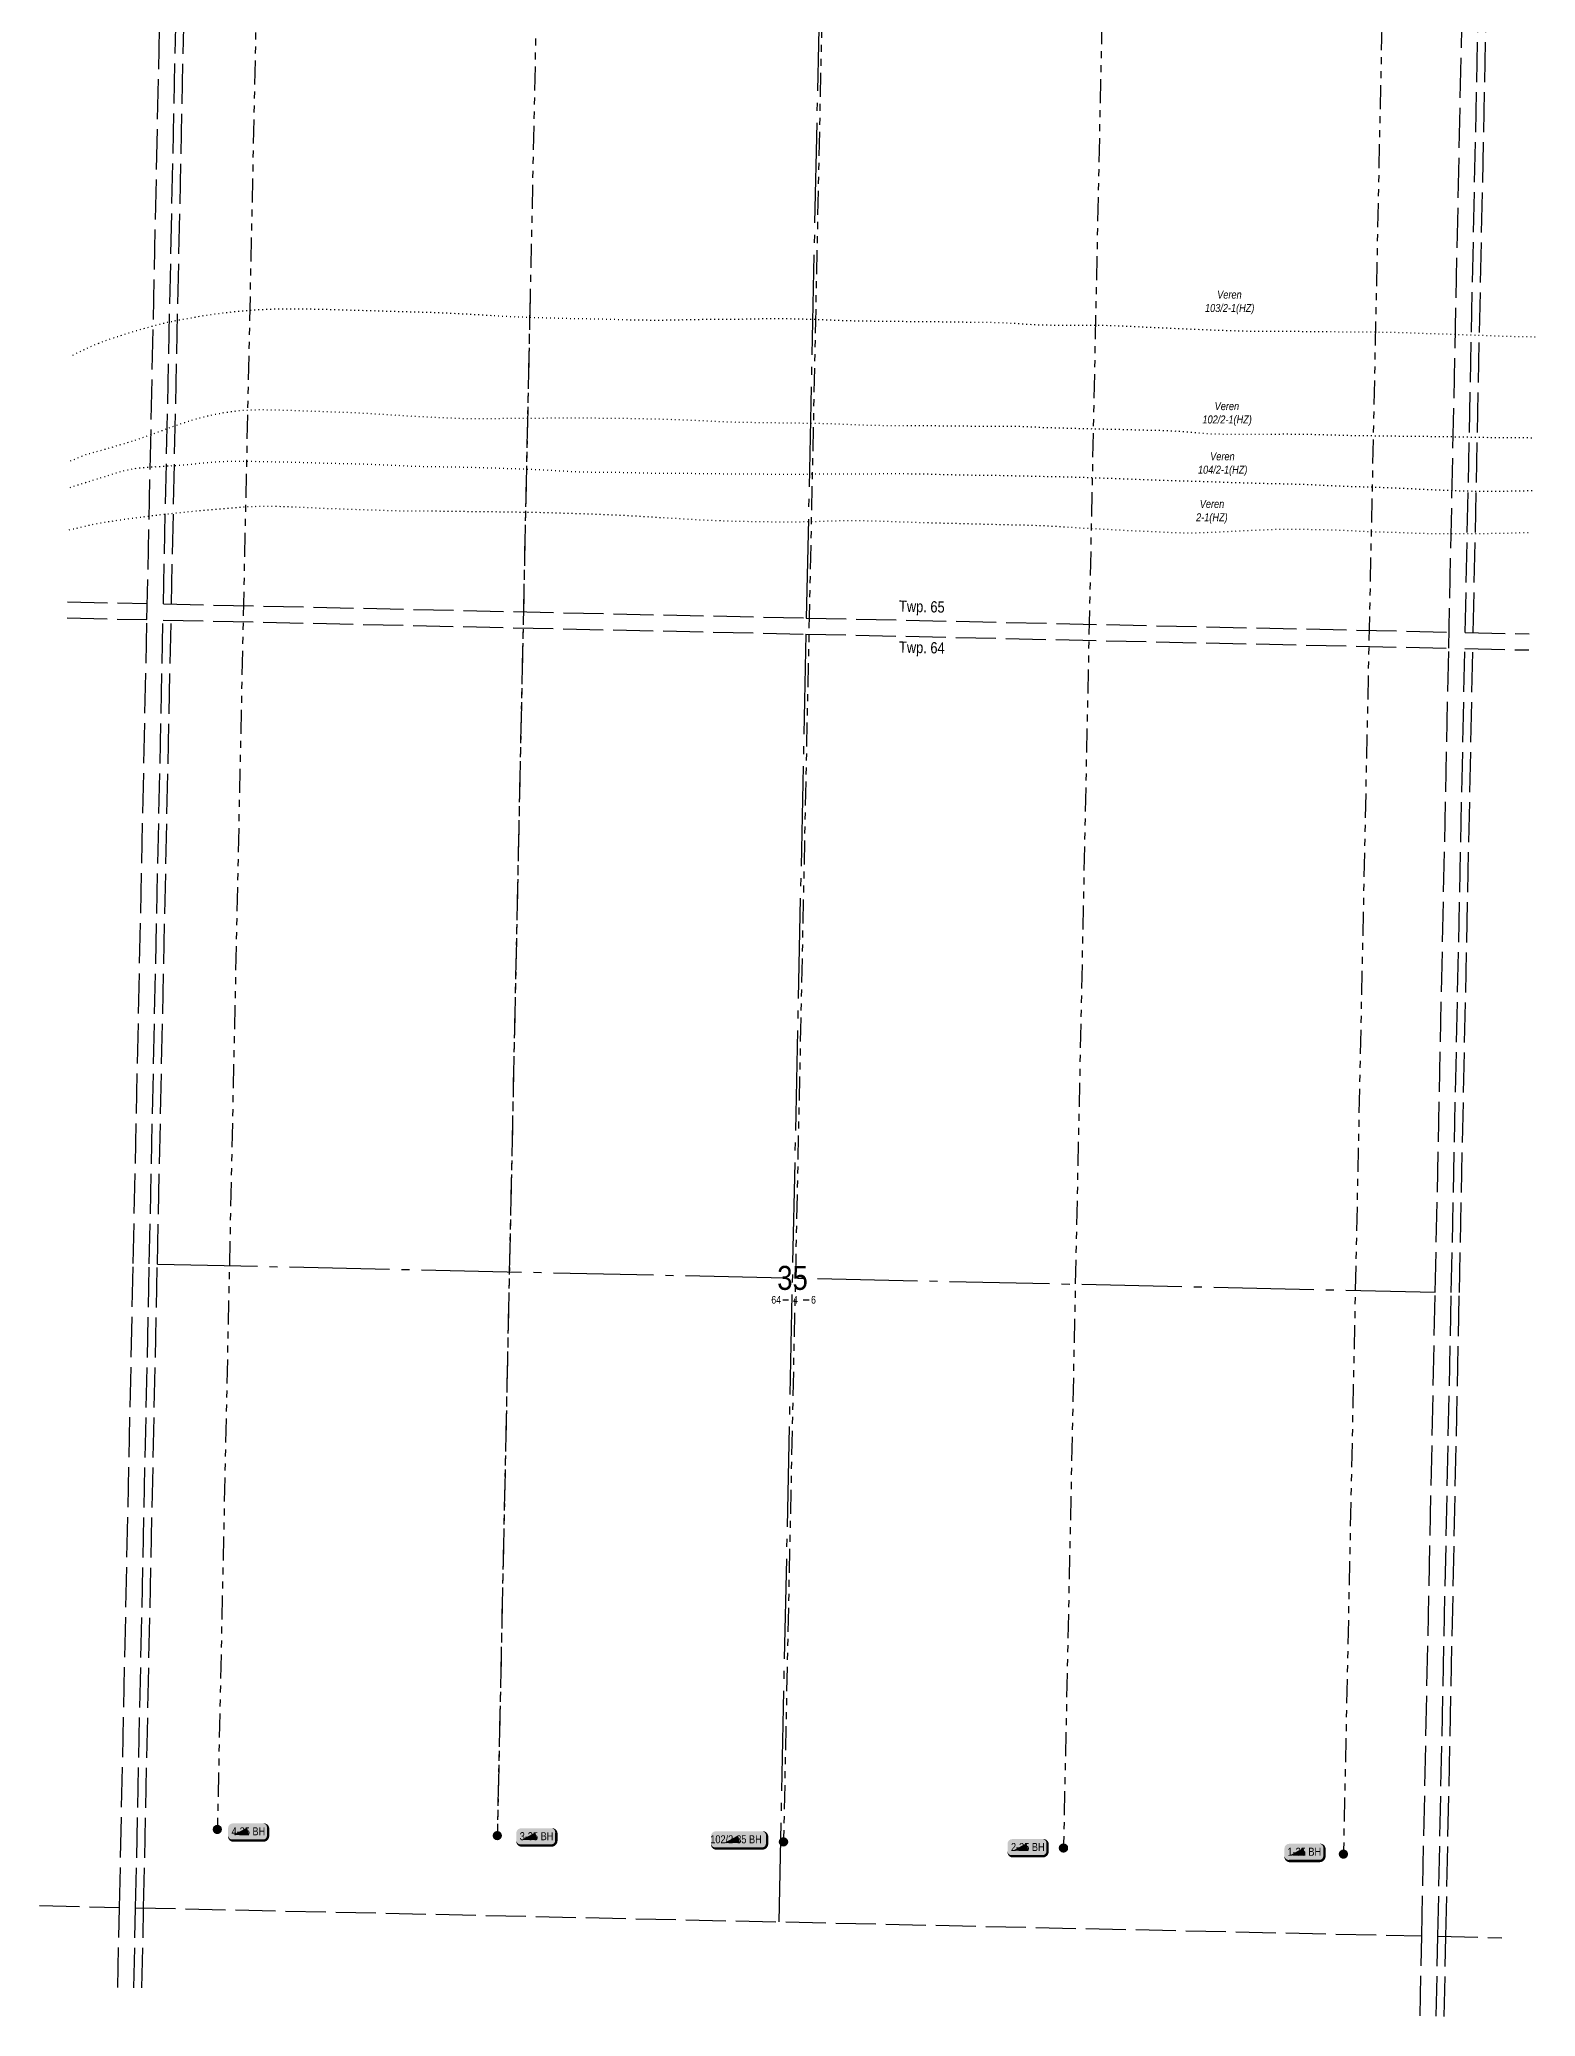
# Model space of a CAD drawing. Extents: x 393916 to 404684, y 6048329 to 6056646.
# Drawn here: x 402687 to 404556, y 6048329 to 6050798 of the extents above; entities that cross this region are included whole.
import ezdxf
from ezdxf.enums import TextEntityAlignment as Align

# ---------------------------------------------------------------- set-up
doc = ezdxf.new("R2010")
doc.units = 0
doc.header["$LTSCALE"] = 5
for name, pattern in [('foc-DOT', [1, 0.2, -0.8]), ('foc-DRILLPATH', [14.75, 6, -1.75, 1.75, -1.75, 1.75, -1.75]), ('foc-QUARTERLINE', [33, 25, -3, 2, -3]), ('foc-UNSURVEYED', [12.5, 10, -2.5])]:
    doc.linetypes.add(name, pattern=pattern)
for name, color, linetype in [('10', 1, 'Continuous'), ('9', 3, 'Continuous'), ('ABADATA-DRILL', 8, 'foc-DOT'), ('CG-NOTES', 7, 'Continuous'), ('D-TXT', 6, 'Continuous'), ('DRILL-T', 8, 'Continuous'), ('L-MON', 1, 'Continuous'), ('L-QSEC', 8, 'foc-QUARTERLINE'), ('L-SECLBL', 7, 'Continuous'), ('L-USEC', 7, 'foc-UNSURVEYED'), ('P-PDRILLPATH', 12, 'foc-DRILLPATH')]:
    doc.layers.add(name, color=color, linetype=linetype)
doc.styles.add('80', font='ARIALN.TTF', dxfattribs={"height": 10})
doc.styles.add('80L', font='ARIALN.TTF', dxfattribs={"height": 10})
doc.styles.add('SIMPLEX', font='ARIALN.TTF')

# ---------------------------------------------------------------- blocks, each defined once
blk = doc.blocks.new('*U495')
h = blk.add_hatch(color=254)
edge = h.paths.add_edge_path()
edge.add_line((-29, -11.5), (29, -11.5))
edge.add_arc((29, -5.5), 6, 270, 360)
edge.add_line((35, -5.5), (35, 4))
edge.add_arc((29, 4), 6, 0, 90)
edge.add_line((29, 10), (-29, 10))
edge.add_arc((-29, 4), 6, 90, 180)
edge.add_line((-35, 4), (-35, -5.5))
edge.add_arc((-29, -5.5), 6, 180, 270)
at = {"color": 1, "flags": 128}
blk.add_lwpolyline([(-29, -11.5, 3, 3, 0), (29, -11.5, 3, 3, 0.414214), (35, -5.5, 3, 3, 0), (35, 4, 3, 0, 0.414214), (29, 10, 0, 0, 0), (-29, 10, 0, 0, 0.414214), (-35, 4, 0, 0, 0), (-35, -5.5, 0, 3, 0.414214)], format="xyseb", close=True, dxfattribs=at)
blk.add_lwpolyline([(-18.6, -4.6, 0, 10, 0), (0, 0, 5, 5, 0)], format="xyseb", dxfattribs=at)
at = {"color": 1, "style": '80'}
blk.add_attdef('ENTER_TEXT_001', (-36, -5), '', height=10, dxfattribs=at)
blk = doc.blocks.new('*U494')
h = blk.add_hatch(color=254)
edge = h.paths.add_edge_path()
edge.add_line((-19, -11.5), (19, -11.5))
edge.add_arc((19, -5.5), 6, 270, 360)
edge.add_line((25, -5.5), (25, 4))
edge.add_arc((19, 4), 6, 0, 90)
edge.add_line((19, 10), (-19, 10))
edge.add_arc((-19, 4), 6, 90, 180)
edge.add_line((-25, 4), (-25, -5.5))
edge.add_arc((-19, -5.5), 6, 180, 270)
at = {"color": 1, "flags": 128}
blk.add_lwpolyline([(-19, -11.5, 3, 3, 0), (19, -11.5, 3, 3, 0.414214), (25, -5.5, 3, 3, 0), (25, 4, 3, 0, 0.414214), (19, 10, 0, 0, 0), (-19, 10, 0, 0, 0.414214), (-25, 4, 0, 0, 0), (-25, -5.5, 0, 3, 0.414214)], format="xyseb", close=True, dxfattribs=at)
blk.add_lwpolyline([(-18.6, -4.6, 0, 10, 0), (0, 0, 5, 5, 0)], format="xyseb", dxfattribs=at)
at = {"color": 1, "style": '80'}
blk.add_attdef('ENTER_TEXT_001', (-36, -5), '', height=10, dxfattribs=at)
blk = doc.blocks.new('plbh')
at = {"layer": 'L-MON'}
h = blk.add_hatch(color=255, dxfattribs=at)
h.dxf.hatch_style = 1
edge = h.paths.add_edge_path()
edge.add_arc((0, 0), 1.16, 0, 360)
h = blk.add_hatch(color=256, dxfattribs=at)
h.dxf.hatch_style = 1
h.paths.add_polyline_path([(-0.96, 0, 1), (0.96, 0, 1)])
h.paths.add_polyline_path([(0.91, 0, -1), (-0.91, 0, -1)], flags=16)
h.paths.add_polyline_path([(0.45, 0, -1), (-0.45, 0, -1)], flags=0)
h = blk.add_hatch(color=256, dxfattribs=at)
h.dxf.hatch_style = 1
h.paths.add_polyline_path([(-0.45, 0, 1), (0.45, 0, 1)])
h.paths.add_polyline_path([(0.4, 0, -1), (-0.4, 0, -1)], flags=16)
at = {"layer": 'L-MON', "color": 240}
for radius in [0.96, 0.91, 0.45, 0.4]:
    blk.add_circle((0, 0), radius, dxfattribs=at)
blk = doc.blocks.new('L-SECLBL')
at = {"layer": '9', "color": 7}
for p, q in [((-5.1, -27.8), (-12.3, -27.8)), ((20.7, -27.8), (13.5, -27.8))]:
    blk.add_line(p, q, dxfattribs=at)
at = {"layer": '10', "color": 2, "style": 'SIMPLEX'}
blk.add_attdef('SEC', text='', height=30, dxfattribs=at).set_placement((0, 0), align=Align.MIDDLE)
at = {"layer": '10', "color": 5, "style": '80L'}
blk.add_attdef('TWP', text='', height=9.5, dxfattribs=at).set_placement((-14.4, -27.4), align=Align.MIDDLE_RIGHT)
blk.add_attdef('RGE', text='', height=9.5, dxfattribs=at).set_placement((3.6, -27.4), align=Align.MIDDLE_CENTER)
blk.add_attdef('MER', text='', height=9.5, dxfattribs=at).set_placement((23.2, -27.4), align=Align.MIDDLE_LEFT)

msp = doc.modelspace()

# ---------------------------------------------------------------- linework, layer by layer
at = {"layer": 'L-QSEC'}
for p, q in [((403678.56, 6051683.437), (403644.483, 6050075.106)), ((403644.057, 6050055.001), (403610.041, 6048446.831)), ((402833.84, 6049268.31), (404430.277, 6049233.308))]:
    msp.add_line(p, q, dxfattribs=at)
at = {"layer": 'L-USEC'}
for p, q in [((402820.844, 6050073.058), (402838.451, 6050897.319)), ((402841.377, 6050092.72), (402858.555, 6050896.889)), ((402851.434, 6050092.5), (402868.611, 6050896.675)), ((404447.16, 6050037.39), (404464.478, 6050861.667)), ((402721.366, 6050095.354), (402821.286, 6050093.161)), ((402720.937, 6050075.251), (402820.844, 6050073.058)), ((402803.68, 6049268.953), (402820.844, 6050073.058)), ((402823.783, 6049268.524), (402840.948, 6050072.628)), ((402833.84, 6049268.309), (402851.005, 6050072.414)), ((402840.948, 6050072.617), (403644.057, 6050055.001)), ((402841.377, 6050092.72), (403644.498, 6050075.105)), ((402851.005, 6050072.413), (402851.005, 6050072.414)), ((403644.498, 6050075.105), (404447.6, 6050057.494)), ((403644.057, 6050055.001), (404447.16, 6050037.39)), ((404430.277, 6049233.308), (404447.16, 6050037.39)), ((404450.381, 6049232.887), (404467.263, 6050036.968)), ((404460.437, 6049232.676), (404477.32, 6050036.757)), ((402786.541, 6048464.866), (402803.68, 6049268.953)), ((402806.645, 6048464.438), (402823.783, 6049268.524)), ((402816.702, 6048464.223), (402833.84, 6049268.31)), ((404413.43, 6048429.24), (404430.277, 6049233.308)), ((404433.534, 6048428.819), (404450.381, 6049232.887)), ((404443.59, 6048428.608), (404460.437, 6049232.676)), ((402784.412, 6048364.931), (402786.541, 6048464.866)), ((402804.515, 6048364.491), (402806.645, 6048464.438)), ((402814.572, 6048364.271), (402816.702, 6048464.223)), ((404411.336, 6048329.304), (404413.43, 6048429.24)), ((404431.44, 6048328.864), (404433.534, 6048428.819)), ((404441.496, 6048328.644), (404443.59, 6048428.608))]:
    msp.add_line(p, q, dxfattribs=at)
at = {"layer": 'L-USEC', "flags": 128}
for points in [[(404467.685, 6050057.053), (404484.582, 6050861.244), (404501.483, 6051665.415), (404518.386, 6052469.587), (404535.293, 6053273.757)], [(404477.742, 6050056.833), (404494.639, 6050861.033), (404511.539, 6051665.203), (404528.442, 6052469.376), (404545.35, 6053273.545)], [(404447.6, 6050057.494), (404447.602, 6050057.494)], [(404467.685, 6050057.053), (404547.582, 6050055.301)], [(404467.263, 6050036.95), (404547.159, 6050035.197)], [(402686.608, 6048467.057), (402786.541, 6048464.866)], [(402806.645, 6048464.426), (403610.041, 6048446.831), (404413.43, 6048429.24)], [(404433.533, 6048428.796), (404513.363, 6048427.035)]]:
    msp.add_lwpolyline(points, dxfattribs=at)
at = {"layer": 'P-PDRILLPATH'}
for p, q in [((402984.215, 6052098.586), (402908.712, 6048562.172)), ((403333.983, 6052090.918), (403258.48, 6048554.512)), ((403690.311, 6052083.107), (403616.053, 6048546.681)), ((404040.079, 6052075.439), (403965.821, 6048539.023)), ((404389.847, 6052067.771), (404315.59, 6048531.364)), ((403299.621, 6050482.597), (403258.48, 6048554.512)), ((403299.621, 6050482.597), (403258.48, 6048554.512))]:
    msp.add_line(p, q, dxfattribs=at)

# ---------------------------------------------------------------- block references
at = {"layer": 'CG-NOTES', "color": 3}
ref = msp.add_blockref('*U494', (402947.122, 6048559.755), dxfattribs=dict(at, xscale=0.99957729, yscale=0.99957729, zscale=0.99957729))
ref.add_attrib('ENTER_TEXT_001', '4-35 BH', (402926.534, 6048554.822), dxfattribs={"layer": '0', "color": 1, "height": 9.9958, "style": '80'})
ref = msp.add_blockref('*U494', (403307.244, 6048553.695), dxfattribs=dict(at, xscale=0.99957729, yscale=0.99957729, zscale=0.99957729))
ref.add_attrib('ENTER_TEXT_001', '3-35 BH', (403286.492, 6048548.762), dxfattribs={"layer": '0', "color": 1, "height": 9.9958, "style": '80'})
at = {"layer": 'CG-NOTES', "color": 3, "xscale": 0.99957729, "yscale": 0.99957729, "zscale": 0.99957729}
msp.add_blockref('*U495', (403560.541, 6048549.909), dxfattribs=at).add_auto_attribs({'ENTER_TEXT_001': '102/2-35 BH'})
at = {"layer": 'CG-NOTES', "color": 3}
ref = msp.add_blockref('*U494', (403920.938, 6048540.184), dxfattribs=dict(at, xscale=0.99957729, yscale=0.99957729, zscale=0.99957729))
ref.add_attrib('ENTER_TEXT_001', '2-35 BH', (403900.255, 6048535.251), dxfattribs={"layer": '0', "color": 1, "height": 9.9958, "style": '80'})
ref = msp.add_blockref('*U494', (404266.846, 6048534.311), dxfattribs=dict(at, xscale=0.99957729, yscale=0.99957729, zscale=0.99957729))
ref.add_attrib('ENTER_TEXT_001', '1-35 BH', (404245.709, 6048529.377), dxfattribs={"layer": '0', "color": 1, "height": 9.9958, "style": '80'})
at = {"layer": 'L-MON', "xscale": 4.997886449999983, "yscale": 4.997886449999983, "zscale": 4.997886449999983}
for p in [(402908.712, 6048562.172), (403258.48, 6048554.512), (403616.053, 6048546.681), (403965.821, 6048539.023), (404315.59, 6048531.364)]:
    msp.add_blockref('plbh', p, dxfattribs=at)
at = {"layer": 'L-SECLBL', "xscale": 0.9991547586837379, "yscale": 0.9991547586837379, "zscale": 0.9991547586837379}
msp.add_blockref('L-SECLBL', (403627.34, 6049251.043), dxfattribs=at).add_auto_attribs({'SEC': '35', 'TWP': '64', 'RGE': '4', 'MER': '6'})

# ---------------------------------------------------------------- texts
at = {"layer": 'D-TXT', "color": 3, "char_height": 13.9882, "attachment_point": 1, "rotation": 358.743789, "style": '80L'}
for s, insert in [('Twp. 65', (403760.569, 6050097.041)), ('Twp. 64', (403760.569, 6050045.892))]:
    msp.add_mtext_dynamic_manual_height_columns(s, width=101.43827, gutter_width=47.52, heights=[0], dxfattribs=dict(at, insert=insert))
at = {"layer": 'DRILL-T', "char_height": 9.99577, "attachment_point": 1, "style": '80L', "bg_fill": 3, "box_fill_scale": 1.15, "bg_fill_color": 256, "bg_fill_true_color": 256, "bg_fill_transparency": 0}
for s, insert in [('\\pi20.598;{\\fArial Narrow|b0|i1|c0|p34;Veren\\P\\pi5.3456;103/2-1(HZ)}', (404137.291, 6050483.963)), ('\\pi20.598;{\\fArial Narrow|b0|i1|c0|p34;Veren\\P\\pi5.3456;102/2-1(HZ)}', (404134.112, 6050344.759)), ('\\pi20.598;{\\fArial Narrow|b0|i1|c0|p34;Veren\\P\\pi5.3456;104/2-1(HZ)}', (404128.522, 6050282.005)), ('\\pi20.598;{\\fArial Narrow|b0|i1|c0|p34;Veren\\P\\pi15.979;2-1(HZ)}', (404115.528, 6050222.579))]:
    msp.add_mtext_dynamic_manual_height_columns(s, width=70.05225, gutter_width=200.155, heights=[0], dxfattribs=dict(at, insert=insert))

# ---------------------------------------------------------------- next in the draw order: linework, layer by layer
at = {"layer": 'ABADATA-DRILL', "flags": 128}
for points in [[(402728.212, 6050403.525), (402729.779, 6050404.297), (402739.572, 6050409.134), (402749.258, 6050413.654), (402749.864, 6050413.93), (402755.273, 6050416.223), (402760.891, 6050418.481), (402766.748, 6050420.703), (402772.884, 6050422.88), (402779.361, 6050425.099), (402786.118, 6050427.363), (402793.186, 6050429.639), (402800.414, 6050431.902), (402807.842, 6050434.161), (402815.7, 6050436.45), (402827.317, 6050439.648), (402837.844, 6050442.38), (402846.356, 6050444.395), (402854.994, 6050446.207), (402863.658, 6050447.869), (402872.391, 6050449.47), (402881.213, 6050451.019), (402890.275, 6050452.562), (402899.273, 6050453.967), (402908.35, 6050455.26), (402917.573, 6050456.44), (402926.854, 6050457.489), (402936.303, 6050458.414), (402945.708, 6050459.23), (402955.092, 6050459.937), (402964.563, 6050460.522), (402974.081, 6050460.985), (402993.157, 6050461.402), (402994.526, 6050461.403), (403012.271, 6050461.328), (403031.341, 6050461.005), (403050.446, 6050460.502), (403069.52, 6050459.929), (403088.586, 6050459.426), (403107.631, 6050458.894), (403126.694, 6050458.281), (403145.788, 6050457.737), (403164.945, 6050457.263), (403184.347, 6050456.622), (403203.554, 6050455.737), (403222.618, 6050454.704), (403242.031, 6050453.594), (403261.023, 6050452.463), (403280.307, 6050451.455), (403299.548, 6050450.739), (403318.792, 6050450.172), (403338.177, 6050449.632), (403357.333, 6050449.187), (403376.724, 6050448.928), (403396.091, 6050448.488), (403415.323, 6050447.812), (403434.55, 6050447.405), (403453.723, 6050447.23), (403473.061, 6050447.321), (403492.327, 6050447.764), (403511.511, 6050448.129), (403530.672, 6050448.304), (403549.959, 6050448.356), (403569.151, 6050448.6), (403588.275, 6050448.976), (403607.514, 6050449.099), (403626.798, 6050448.952), (403646.144, 6050448.493), (403665.255, 6050447.779), (403684.495, 6050447.012), (403703.649, 6050446.448), (403722.838, 6050446.102), (403742.099, 6050445.865), (403761.291, 6050445.659), (403780.445, 6050445.565), (403799.549, 6050445.441), (403818.699, 6050445.126), (403837.959, 6050444.869), (403857.371, 6050444.639), (403876.582, 6050444.393), (403895.865, 6050443.795), (403915.223, 6050442.466), (403934.375, 6050441.342), (403953.783, 6050440.991), (403973.009, 6050440.945), (403992.336, 6050440.966), (404011.66, 6050440.858), (404030.905, 6050440.341), (404050.152, 6050439.465), (404069.608, 6050438.503), (404089.035, 6050437.603), (404108.422, 6050436.733), (404127.821, 6050435.923), (404147.23, 6050435.113), (404166.65, 6050434.363), (404185.804, 6050433.778), (404205.18, 6050433.308), (404224.433, 6050433.161), (404243.561, 6050433.257), (404262.955, 6050433.127), (404282.146, 6050432.871), (404301.24, 6050432.768), (404320.344, 6050432.664), (404339.599, 6050432.587), (404358.88, 6050432.33), (404377.928, 6050431.967), (404397.074, 6050431.483), (404416.294, 6050430.717), (404435.507, 6050430.09), (404454.771, 6050429.543), (404474.071, 6050428.776), (404493.391, 6050428.027), (404512.682, 6050427.33), (404531.916, 6050426.733), (404551.166, 6050426.456), (404555.501, 6050426.398)], [(402725.393, 6050271.276), (402728.979, 6050272.842), (402729.363, 6050273.013), (402739.283, 6050277.258), (402744.433, 6050279.176), (402749.849, 6050280.858), (402755.561, 6050282.384), (402761.644, 6050283.992), (402768.033, 6050285.834), (402774.525, 6050287.813), (402781.257, 6050289.817), (402788.249, 6050291.845), (402795.485, 6050293.998), (402802.984, 6050296.345), (402810.597, 6050298.85), (402818.364, 6050301.571), (402826.316, 6050304.468), (402834.408, 6050307.432), (402842.773, 6050310.49), (402851.228, 6050313.557), (402864.014, 6050318.119), (402867.943, 6050319.494), (402876.742, 6050322.313), (402885.636, 6050324.84), (402894.674, 6050327.154), (402903.997, 6050329.221), (402913.374, 6050331.018), (402922.726, 6050332.555), (402932.18, 6050333.75), (402941.657, 6050334.635), (402960.849, 6050335.369), (402971.386, 6050335.301), (402979.991, 6050335.144), (402999.286, 6050334.617), (403018.617, 6050333.928), (403038.028, 6050333.198), (403057.1, 6050332.545), (403076.231, 6050331.841), (403095.536, 6050330.853), (403114.688, 6050329.699), (403133.767, 6050328.466), (403152.988, 6050327.29), (403172.104, 6050326.346), (403191.29, 6050325.39), (403210.367, 6050324.518), (403229.656, 6050324.18), (403248.946, 6050324.332), (403268.197, 6050324.565), (403287.466, 6050324.678), (403306.694, 6050324.722), (403325.857, 6050325.026), (403344.928, 6050325.244), (403364.26, 6050325.075), (403383.553, 6050324.907), (403402.826, 6050324.75), (403421.817, 6050324.499), (403441.095, 6050324.121), (403460.222, 6050323.697), (403479.307, 6050323.154), (403498.388, 6050322.431), (403517.655, 6050321.564), (403536.951, 6050320.606), (403556.082, 6050319.902), (403575.461, 6050319.542), (403594.622, 6050319.297), (403613.782, 6050319.023), (403632.843, 6050318.76), (403652.153, 6050318.482), (403671.29, 6050318.047), (403690.492, 6050317.352), (403709.579, 6050316.479), (403728.672, 6050315.835), (403747.934, 6050315.658), (403767.299, 6050315.599), (403786.713, 6050315.488), (403805.907, 6050315.353), (403825.039, 6050315.169), (403844.131, 6050314.965), (403863.314, 6050314.8), (403882.61, 6050314.792), (403901.797, 6050314.836), (403920.88, 6050314.183), (403940.195, 6050313.225), (403959.44, 6050312.689), (403978.685, 6050312.172), (403997.691, 6050311.66), (404016.897, 6050311.225), (404036.175, 6050310.837), (404055.389, 6050310.241), (404074.804, 6050309.701), (404094.073, 6050309.384), (404113.265, 6050308.238), (404132.513, 6050306.472), (404151.932, 6050305.212), (404171.106, 6050304.646), (404187.961, 6050304.552), (404208.32, 6050304.691), (404227.581, 6050304.903), (404246.848, 6050304.946), (404266.11, 6050304.729), (404285.407, 6050304.321), (404304.612, 6050303.756), (404323.897, 6050303.268), (404343.027, 6050302.974), (404362.537, 6050302.681), (404381.868, 6050302.423), (404401.291, 6050302.242), (404420.423, 6050302.068), (404439.464, 6050301.796), (404458.523, 6050301.493), (404477.741, 6050301.087), (404496.75, 6050300.745), (404515.882, 6050300.551), (404535.116, 6050300.435), (404552.859, 6050300.308)], [(402724.69, 6050238.293), (402730.529, 6050240.12), (402739.811, 6050243.039), (402744.29, 6050244.452), (402748.499, 6050245.79), (402751.912, 6050246.906), (402752.456, 6050247.074), (402756.422, 6050248.348), (402760.609, 6050249.627), (402764.916, 6050250.914), (402767.906, 6050251.839), (402772.326, 6050253.253), (402776.846, 6050254.705), (402781.567, 6050256.173), (402786.658, 6050257.652), (402797.777, 6050260.451), (402800.88, 6050261.113), (402803.952, 6050261.687), (402812.685, 6050262.828), (402820.296, 6050263.373), (402828.455, 6050263.876), (402837.017, 6050264.5), (402845.747, 6050265.051), (402854.466, 6050265.543), (402863.357, 6050266.13), (402872.483, 6050266.922), (402881.652, 6050267.874), (402891.092, 6050268.879), (402900.47, 6050269.806), (402910.033, 6050270.479), (402919.609, 6050270.861), (402938.74, 6050271.057), (402958.04, 6050270.759), (402969.822, 6050270.514), (402977.237, 6050270.354), (402996.686, 6050269.983), (403015.972, 6050269.515), (403035.304, 6050268.867), (403054.479, 6050268.342), (403073.588, 6050267.978), (403092.693, 6050267.475), (403111.874, 6050266.74), (403131.201, 6050265.851), (403150.558, 6050264.952), (403169.812, 6050264.396), (403189.122, 6050264.128), (403208.423, 6050263.85), (403227.8, 6050263.42), (403247.193, 6050262.791), (403266.236, 6050262.179), (403285.478, 6050261.532), (403304.688, 6050260.756), (403323.784, 6050259.833), (403343.106, 6050258.685), (403362.43, 6050257.677), (403381.508, 6050257.274), (403400.623, 6050257.22), (403419.764, 6050256.956), (403438.969, 6050256.44), (403458.216, 6050256.003), (403477.289, 6050255.871), (403496.566, 6050255.863), (403515.628, 6050255.661), (403534.899, 6050255.414), (403554.101, 6050255.248), (403573.354, 6050255.071), (403592.459, 6050254.987), (403611.712, 6050254.861), (403630.848, 6050254.816), (403650.038, 6050255.011), (403669.217, 6050255.136), (403688.585, 6050255.206), (403707.723, 6050255.272), (403727.111, 6050255.352), (403746.25, 6050255.458), (403765.557, 6050255.48), (403798.629, 6050254.954), (403818.092, 6050254.343), (403837.279, 6050253.908), (403856.39, 6050253.644), (403875.502, 6050253.47), (403894.912, 6050253.16), (403914.257, 6050252.651), (403933.334, 6050252.198), (403952.613, 6050251.861), (403971.76, 6050251.427), (403991.173, 6050250.816), (404010.245, 6050250.164), (404029.389, 6050249.569), (404048.629, 6050248.833), (404067.758, 6050248.009), (404087.05, 6050247.351), (404106.253, 6050246.746), (404125.318, 6050246.213), (404144.521, 6050245.617), (404163.653, 6050244.943), (404182.716, 6050244.311), (404201.862, 6050243.806), (404221.276, 6050243.276), (404240.373, 6050242.823), (404259.509, 6050242.339), (404278.789, 6050241.591), (404297.905, 6050240.668), (404317.154, 6050239.831), (404336.317, 6050239.216), (404355.57, 6050238.61), (404374.791, 6050237.914), (404394.069, 6050237.046), (404413.025, 6050236.096), (404432.132, 6050235.193), (404451.35, 6050234.377), (404470.664, 6050233.809), (404489.925, 6050233.552), (404509.151, 6050233.526), (404528.565, 6050233.885), (404547.84, 6050234.288), (404551.476, 6050234.328)], [(402723.563, 6050185.423), (402726.189, 6050185.941), (402735.53, 6050187.919), (402740.355, 6050189.094), (402744.425, 6050190.095), (402745.239, 6050190.288), (402750.114, 6050191.442), (402755.377, 6050192.558), (402760.958, 6050193.567), (402766.978, 6050194.566), (402773.319, 6050195.599), (402779.84, 6050196.597), (402786.59, 6050197.611), (402793.58, 6050198.6), (402800.839, 6050199.532), (402808.198, 6050200.453), (402815.808, 6050201.448), (402823.449, 6050202.492), (402828.753, 6050203.197), (402836.822, 6050204.152), (402837.795, 6050204.261), (402845.04, 6050205.054), (402853.398, 6050205.943), (402861.826, 6050206.84), (402870.213, 6050207.709), (402887.235, 6050209.33), (402895.94, 6050210.081), (402904.693, 6050210.761), (402922.925, 6050212.406), (402941.355, 6050213.967), (402950.953, 6050214.429), (402960.608, 6050214.71), (402974.008, 6050214.85), (402979.836, 6050214.794), (402998.961, 6050214.27), (403018.118, 6050213.385), (403037.414, 6050212.437), (403056.744, 6050211.679), (403076.076, 6050211.02), (403095.39, 6050210.452), (403114.523, 6050209.808), (403133.665, 6050209.184), (403152.877, 6050208.948), (403171.932, 6050208.895), (403191.095, 6050208.73), (403210.135, 6050208.438), (403229.378, 6050208.272), (403248.669, 6050208.064), (403267.159, 6050207.744), (403287.51, 6050207.493), (403306.85, 6050207.234), (403326.116, 6050206.717), (403345.249, 6050206.113), (403364.523, 6050205.526), (403383.803, 6050204.769), (403402.892, 6050204.005), (403422.081, 6050203.17), (403441.023, 6050202.07), (403460.283, 6050200.853), (403479.356, 6050199.771), (403498.409, 6050198.658), (403517.66, 6050197.511), (403536.959, 6050196.694), (403556.314, 6050196.155), (403575.542, 6050195.769), (403594.632, 6050195.495), (403613.804, 6050195.31), (403633.251, 6050195.319), (403652.435, 6050195.684), (403671.537, 6050196.37), (403690.775, 6050196.923), (403710.121, 6050196.904), (403729.379, 6050196.507), (403748.671, 6050195.85), (403767.922, 6050195.163), (403787.016, 6050194.56), (403806.289, 6050193.983), (403825.646, 6050193.534), (403845.062, 6050193.063), (403864.217, 6050192.549), (403883.464, 6050192.072), (403902.58, 6050191.618), (403921.927, 6050191.189), (403941.03, 6050190.566), (403960.323, 6050189.498), (403979.552, 6050188.212), (403998.743, 6050187.057), (404017.719, 6050186.126), (404036.943, 6050185.06), (404056.327, 6050184.061), (404075.567, 6050183.294), (404094.853, 6050182.357), (404114.073, 6050181.581), (404133.501, 6050181.68), (404152.763, 6050182.373), (404171.98, 6050183.337), (404191.268, 6050184.319), (404210.402, 6050185.154), (404229.814, 6050185.884), (404249.226, 6050186.133), (404268.278, 6050185.951), (404287.587, 6050185.613), (404306.673, 6050185.12), (404326.09, 6050184.229), (404345.186, 6050183.286), (404364.259, 6050182.643), (404383.413, 6050182.079), (404402.693, 6050181.331), (404421.857, 6050180.776), (404441.103, 6050180.72), (404460.231, 6050180.806), (404479.408, 6050180.83), (404498.545, 6050180.876), (404517.807, 6050181.139), (404537.026, 6050181.723), (404550.383, 6050182.14)]]:
    msp.add_lwpolyline(points, dxfattribs=at)

doc.saveas('drawing.dxf')
